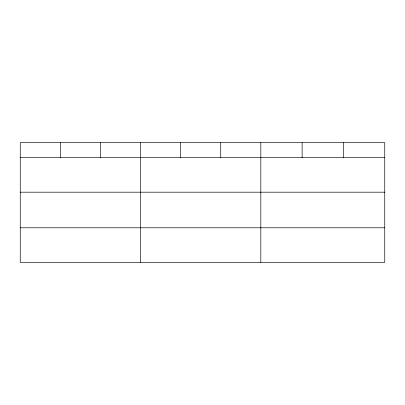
<?xml version="1.0" encoding="UTF-8"?>
<svg xmlns="http://www.w3.org/2000/svg" width="405" height="405" viewBox="0 0 405 405"><rect width="100%" height="100%" fill="white"/><g stroke="black" fill="none" stroke-linecap="round" stroke-linejoin="round"><path stroke-width="0.61" d="M384.75 192.193L384.75 142.666L20.25 142.666L20.25 262.334L384.75 262.334L384.75 192.193L20.25 192.193M20.25 157.641L384.75 157.641M20.25 227.787L384.75 227.787M343.44 142.666L343.44 157.641M302.13 142.666L302.13 157.641M260.82 142.666L260.82 262.334M220.725 142.666L220.725 157.641M180.63 142.666L180.63 157.641M140.535 142.666L140.535 262.334M100.44 142.666L100.44 157.641M60.345 142.666L60.345 157.641"/></g></svg>
